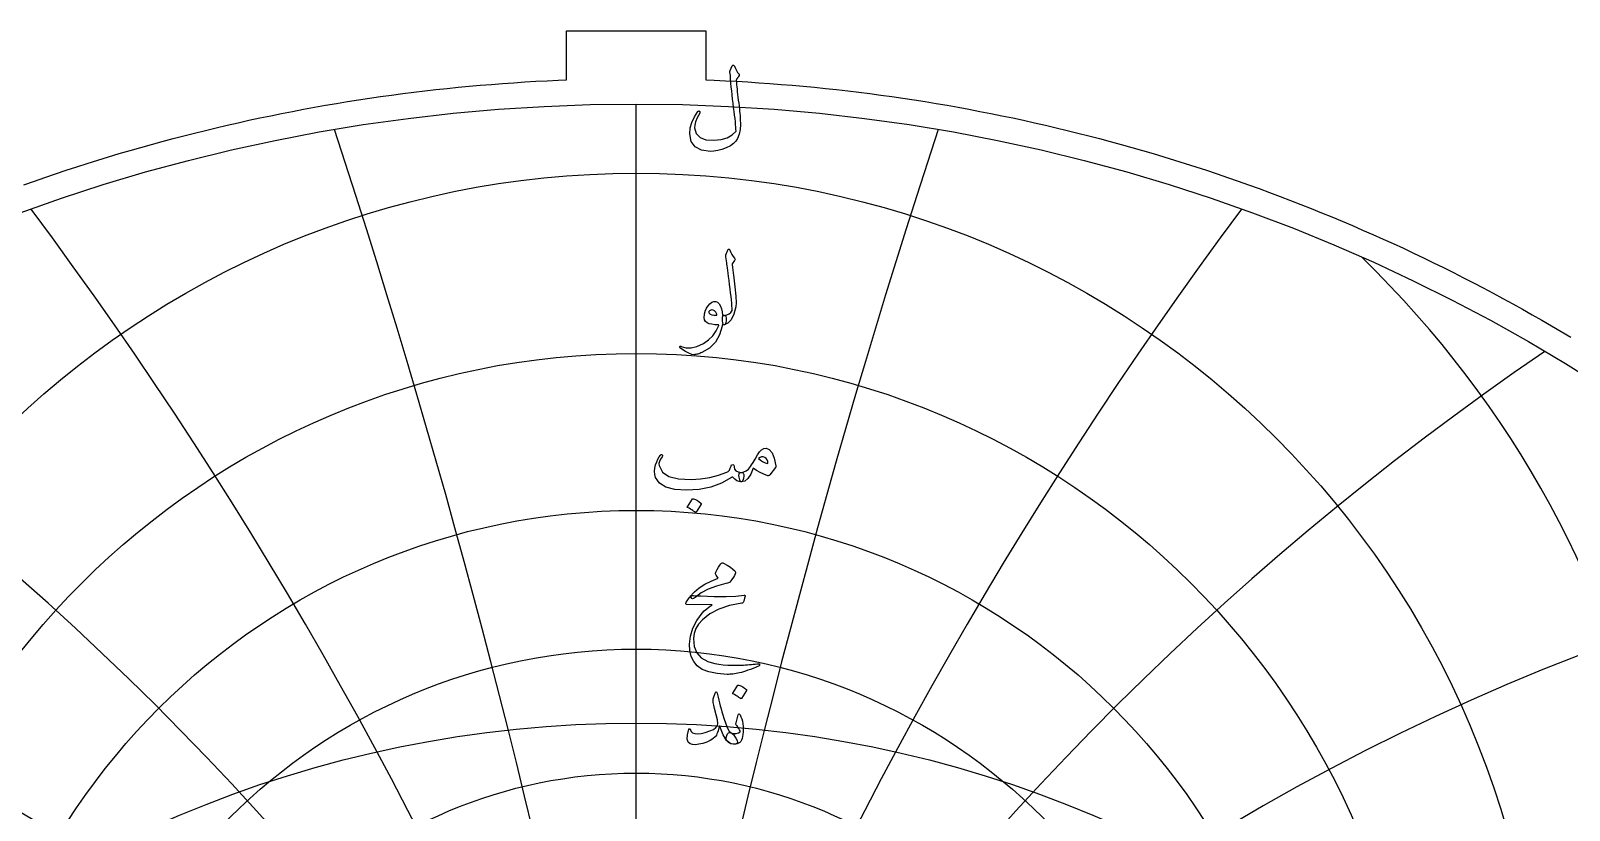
# Model space of a CAD drawing. Header units: millimetres. Extents: x -62 to 62, y -62 to 63.
# Drawn here: x -20.5 to 31.6, y 36.8 to 63.2 of the extents above; entities that cross this region are included whole.
import ezdxf

# ---------------------------------------------------------------- set-up
doc = ezdxf.new("R2010")
doc.units = ezdxf.units.MM
for name, color, linetype in [('CUT_OUTER', 1, 'Continuous'), ('ENGRAVE', 7, 'Continuous'), ('ENGRAVE_FINE', 8, 'Continuous'), ('TEXT', 5, 'Continuous')]:
    doc.layers.add(name, color=color, linetype=linetype)

msp = doc.modelspace()

# ---------------------------------------------------------------- linework, layer by layer
at = {"layer": 'CUT_OUTER'}
msp.add_lwpolyline([(-20.7566, 58.0109), (-20.4003, 58.1372), (-20.0432, 58.2612), (-19.6853, 58.3831), (-19.3267, 58.5028), (-18.9674, 58.6203), (-18.6073, 58.7356), (-18.2466, 58.8486), (-17.8852, 58.9595), (-17.5231, 59.0681), (-17.1603, 59.1745), (-16.7969, 59.2787), (-16.4328, 59.3807), (-16.0682, 59.4804), (-15.7029, 59.5778), (-15.3371, 59.6731), (-14.9706, 59.7661), (-14.6036, 59.8568), (-14.2361, 59.9453), (-13.868, 60.0315), (-13.4994, 60.1154), (-13.1303, 60.1971), (-12.7606, 60.2766), (-12.3906, 60.3537), (-12.02, 60.4286), (-11.649, 60.5012), (-11.2775, 60.5716), (-10.9057, 60.6396), (-10.5334, 60.7054), (-10.1607, 60.7689), (-9.7876, 60.8301), (-9.4142, 60.889), (-9.0404, 60.9456), (-8.6663, 61), (-8.2919, 61.052), (-7.9171, 61.1017), (-7.542, 61.1491), (-7.1667, 61.1943), (-6.7911, 61.2371), (-6.4152, 61.2776), (-6.0391, 61.3158), (-5.6627, 61.3517), (-5.2862, 61.3853), (-4.9094, 61.4166), (-4.5325, 61.4456), (-4.1554, 61.4722), (-3.7781, 61.4966), (-3.4007, 61.5186), (-3.0232, 61.5383), (-2.6455, 61.5557), (-2.3625, 61.567), (-2.3625, 63.2325), (2.3625, 63.2325), (2.3625, 61.567), (2.6455, 61.5557), (3.0232, 61.5383), (3.4007, 61.5186), (3.7781, 61.4966), (4.1554, 61.4722), (4.5325, 61.4456), (4.9094, 61.4166), (5.2862, 61.3853), (5.6627, 61.3517), (6.0391, 61.3158), (6.4152, 61.2776), (6.7911, 61.2371), (7.1667, 61.1943), (7.542, 61.1491), (7.9171, 61.1017), (8.2919, 61.052), (8.6663, 61), (9.0404, 60.9456), (9.4142, 60.889), (9.7876, 60.8301), (10.1607, 60.7689), (10.5334, 60.7054), (10.9057, 60.6396), (11.2775, 60.5716), (11.649, 60.5012), (12.02, 60.4286), (12.3906, 60.3537), (12.7606, 60.2766), (13.1303, 60.1971), (13.4994, 60.1154), (13.868, 60.0315), (14.2361, 59.9453), (14.6036, 59.8568), (14.9706, 59.7661), (15.3371, 59.6731), (15.7029, 59.5778), (16.0682, 59.4804), (16.4328, 59.3807), (16.7969, 59.2787), (17.1603, 59.1745), (17.5231, 59.0681), (17.8852, 58.9595), (18.2466, 58.8486), (18.6073, 58.7356), (18.9674, 58.6203), (19.3267, 58.5028), (19.6853, 58.3831), (20.0432, 58.2612), (20.4003, 58.1372), (20.7566, 58.0109), (21.1122, 57.8824), (21.4669, 57.7518), (21.8209, 57.619), (22.174, 57.484), (22.5263, 57.3469), (22.8778, 57.2076), (23.2284, 57.0661), (23.5781, 56.9225), (23.9269, 56.7768), (24.2748, 56.6289), (24.6218, 56.4789), (24.9679, 56.3267), (25.3131, 56.1725), (25.6573, 56.0161), (26.0005, 55.8576), (26.3427, 55.697), (26.684, 55.5344), (27.0242, 55.3696), (27.3635, 55.2027), (27.7017, 55.0338), (28.0388, 54.8628), (28.3749, 54.6897), (28.71, 54.5146), (29.0439, 54.3374), (29.3768, 54.1581), (29.7085, 53.9769), (30.0392, 53.7936), (30.3687, 53.6082), (30.6971, 53.4209), (31.0243, 53.2315), (31.3503, 53.0402), (31.6752, 52.8468)], dxfattribs=at)
at = {"layer": 'ENGRAVE'}
msp.add_lwpolyline([(0, -60.75), (0, 60.75)], dxfattribs=at)
for centre, radius in [((0, 0), 60.75), ((0, 27.7247), 30.6799), ((0, 25.7138), 26.5815), ((0, 24.0944), 22.8794), ((0, 22.7886), 19.4843), ((0, 0), 39.7663), ((0, 21.74), 16.328)]:
    msp.add_circle(centre, radius, dxfattribs=at)
for centre, radius, start, end in [((0, 30.237), 35.2959, 134.19008, 45.80992), ((0, 33.4089), 40.5998, 160.03965, 19.96035), ((0, 37.4765), 46.8402, 178.49717, 1.50283)]:
    msp.add_arc(centre, radius, start, end, dxfattribs=at)
at = {"layer": 'ENGRAVE_FINE'}
for centre, radius, start, end in [((-288.1722, -31.6315), 292.6177, 3.499959, 18.224493), ((-288.1722, -31.6315), 292.6177, 3.499959, 18.224493), ((288.1722, -31.6315), 292.6177, 161.775507, 176.500041), ((288.1722, -31.6315), 292.6177, 161.775507, 176.500041), ((-139.6063, -31.6315), 148.5659, 7.047208, 36.713336), ((-139.6063, -31.6315), 148.5659, 7.047208, 36.713336), ((139.6063, -31.6315), 148.5659, 143.286664, 172.952792), ((139.6063, -31.6315), 148.5659, 143.286664, 172.952792), ((-88.0099, -31.6315), 101.6251, 10.691435, 55.741382), ((-88.0099, -31.6315), 101.6251, 10.691435, 55.741382), ((88.0099, -31.6315), 101.6251, 124.258618, 169.308565), ((88.0099, -31.6315), 101.6251, 124.258618, 169.308565), ((-60.556, -31.6315), 79.0503, 14.487373, 75.591597), ((-60.556, -31.6315), 79.0503, 14.487373, 75.591597), ((60.556, -31.6315), 79.0503, 104.408403, 165.512627), ((60.556, -31.6315), 79.0503, 104.408403, 165.512627)]:
    msp.add_arc(centre, radius, start, end, dxfattribs=at)
at = {"layer": 'TEXT'}
for points in [[(3.2532, 62.0429), (3.2595, 62.0539), (3.2676, 62.0618), (3.2775, 62.0665), (3.2892, 62.068), (3.3008, 62.066), (3.3107, 62.06), (3.3188, 62.0499), (3.3251, 62.0357), (3.3585, 61.9533), (3.3942, 61.8821), (3.4322, 61.8222), (3.4724, 61.7734), (3.4843, 61.7559), (3.4877, 61.7357), (3.4825, 61.7128), (3.4688, 61.6872), (3.46, 61.6749), (3.4517, 61.663), (3.4439, 61.6515), (3.4365, 61.6405), (3.4295, 61.6302), (3.423, 61.6207), (3.4169, 61.6122), (3.4113, 61.6046), (3.4019, 61.5907), (3.3951, 61.574), (3.3911, 61.5547), (3.3898, 61.5327), (3.394, 61.4706), (3.3996, 61.4029), (3.4066, 61.3296), (3.4149, 61.2507), (3.4243, 61.1662), (3.4347, 61.076), (3.4459, 60.9802), (3.458, 60.8788), (3.4716, 60.7777), (3.4836, 60.6826), (3.4941, 60.5936), (3.5029, 60.5106), (3.5104, 60.4335), (3.5168, 60.3619), (3.5221, 60.296), (3.5263, 60.2357), (3.531, 60.0572), (3.5164, 59.8881), (3.4825, 59.7285), (3.4293, 59.5783), (3.3774, 59.49), (3.2972, 59.4085), (3.1888, 59.3337), (3.052, 59.2657), (2.9038, 59.2093), (2.7646, 59.1696), (2.6344, 59.1465), (2.5131, 59.14), (2.2095, 59.1817), (1.9922, 59.2962), (1.861, 59.4835), (1.8161, 59.7435), (1.8318, 59.9373), (1.8826, 60.1271), (1.9684, 60.3128), (2.0892, 60.4944), (2.0984, 60.505), (2.108, 60.5115), (2.1181, 60.514), (2.1287, 60.5124), (2.1399, 60.5081), (2.1485, 60.5025), (2.1543, 60.4955), (2.1574, 60.4872), (2.1597, 60.4749), (2.1592, 60.463), (2.1561, 60.4515), (2.1503, 60.4405), (2.0678, 60.28), (2.011, 60.1432), (1.9798, 60.0303), (1.9742, 59.9411), (2.0342, 59.7492), (2.1637, 59.6151), (2.3629, 59.539), (2.6317, 59.5208), (2.874, 59.5471), (3.0799, 59.6079), (3.2494, 59.7033), (3.3826, 59.8334), (3.3798, 59.8961), (3.3749, 59.9694), (3.3681, 60.0533), (3.3592, 60.1477), (3.3481, 60.2529), (3.3345, 60.3691), (3.3185, 60.4963), (3.2999, 60.6345), (3.2824, 60.7771), (3.2658, 60.9175), (3.2501, 61.0556), (3.2353, 61.1914), (3.2216, 61.325), (3.2092, 61.4564), (3.1982, 61.5855), (3.1886, 61.7124), (3.1742, 61.8345), (3.1749, 61.8484), (3.1769, 61.8615), (3.1803, 61.8736), (3.185, 61.8848)], [(3.0359, 55.6318), (3.0601, 55.6904), (3.079, 55.7369), (3.0925, 55.7713), (3.1005, 55.7935), (3.1068, 55.8076), (3.1149, 55.8177), (3.1248, 55.8238), (3.1365, 55.8258), (3.1497, 55.8236), (3.1607, 55.8168), (3.1695, 55.8056), (3.176, 55.7899), (3.2058, 55.7129), (3.2416, 55.6435), (3.2831, 55.5817), (3.3305, 55.5276), (3.3437, 55.5103), (3.3475, 55.4908), (3.3419, 55.469), (3.3269, 55.445), (3.2478, 55.3336), (3.2532, 55.2838), (3.2586, 55.2348), (3.264, 55.1868), (3.2694, 55.1396), (3.2748, 55.0933), (3.2802, 55.048), (3.2856, 55.0035), (3.291, 54.96), (3.3406, 54.5567), (3.3709, 54.2414), (3.3819, 54.0142), (3.3736, 53.875), (3.3058, 53.6223), (3.2173, 53.4357), (3.1082, 53.3152), (2.9784, 53.2606), (2.9748, 53.2606), (2.9712, 53.2606), (2.9676, 53.2606), (2.964, 53.2606), (2.9427, 53.2808), (2.929, 53.3271), (2.9229, 53.3994), (2.9245, 53.4977), (2.9279, 53.5341), (2.938, 53.5606), (2.9548, 53.5772), (2.9784, 53.5839), (3.0695, 53.6021), (3.1454, 53.6351), (3.2061, 53.683), (3.2514, 53.7456), (3.2484, 53.8208), (3.2429, 53.9064), (3.2349, 54.0023), (3.2245, 54.1085), (3.2118, 54.2246), (3.1971, 54.3501), (3.1804, 54.485), (3.1616, 54.6294), (3.1443, 54.7713), (3.1284, 54.8989), (3.1138, 55.0121), (3.1005, 55.1109), (3.0891, 55.1953), (3.0799, 55.2653), (3.0729, 55.321), (3.0682, 55.3624), (3.0323, 55.5671), (3.0312, 55.5873), (3.0314, 55.6049), (3.0329, 55.6197), (3.0359, 55.6318)], [(2.9065, 53.2211), (2.8223, 52.9254), (2.6811, 52.6777), (2.4828, 52.4781), (2.2275, 52.3265), (2.1918, 52.3111), (2.1565, 52.2973), (2.1217, 52.2851), (2.0874, 52.2744), (2.0537, 52.2655), (2.0209, 52.2587), (1.989, 52.2538), (1.958, 52.251), (1.8808, 52.262), (1.7784, 52.3022), (1.6509, 52.3716), (1.4982, 52.4702), (1.4818, 52.4843), (1.4721, 52.498), (1.4692, 52.5113), (1.473, 52.5241), (1.4816, 52.534), (1.4928, 52.5385), (1.5067, 52.5376), (1.5233, 52.5313), (1.6821, 52.4799), (1.8601, 52.4801), (2.0575, 52.5319), (2.2742, 52.6355), (2.4511, 52.7556), (2.5976, 52.8968), (2.7134, 53.0592), (2.7987, 53.2426), (2.7981, 53.2491), (2.7961, 53.2543), (2.7927, 53.2581), (2.788, 53.2606), (2.6642, 53.2678), (2.5589, 53.2822), (2.472, 53.3037), (2.4035, 53.3325), (2.3506, 53.3769), (2.3173, 53.4384), (2.3038, 53.517), (2.3101, 53.6127), (2.3122, 53.6254), (2.3146, 53.6383), (2.3175, 53.6514), (2.3209, 53.6648), (2.3247, 53.6786), (2.329, 53.6931), (2.3337, 53.7082), (2.3389, 53.7241), (2.3811, 53.8267), (2.4323, 53.9118), (2.4925, 53.9794), (2.5616, 54.0294), (2.6324, 54.0568), (2.6973, 54.0564), (2.7563, 54.0281), (2.8095, 53.972), (2.856, 53.8938), (2.8913, 53.8031), (2.9153, 53.6998), (2.9281, 53.5839), (2.9352, 53.5841), (2.942, 53.5844), (2.9486, 53.585), (2.955, 53.5857), (2.9614, 53.5865), (2.9681, 53.5871), (2.9749, 53.5874), (2.982, 53.5875), (3.0062, 53.5824), (3.0251, 53.5669), (3.0386, 53.5411), (3.0466, 53.5049), (3.05, 53.4652), (3.0493, 53.425), (3.0446, 53.3843), (3.0359, 53.3432), (3.0244, 53.3071), (3.0116, 53.2813), (2.9975, 53.2658), (2.982, 53.2606), (2.9137, 53.2606), (2.9133, 53.2541), (2.9119, 53.2453), (2.9097, 53.2343), (2.9065, 53.2211)], [(2.7341, 53.6235), (2.6964, 53.6893), (2.655, 53.7357), (2.6101, 53.7629), (2.5616, 53.7708), (2.5327, 53.7631), (2.5068, 53.751), (2.4842, 53.7344), (2.4646, 53.7133), (2.4583, 53.7021), (2.4574, 53.6899), (2.4619, 53.6769), (2.4718, 53.663), (2.5089, 53.6304), (2.5625, 53.6082), (2.6328, 53.5963), (2.7197, 53.5947), (2.7287, 53.5965), (2.7341, 53.6019), (2.7359, 53.6109), (2.7341, 53.6235)], [(4.3975, 49.0816), (4.51, 49.0416), (4.6032, 48.9289), (4.6771, 48.7434), (4.7316, 48.4852), (4.7337, 48.4666), (4.7325, 48.4502), (4.7283, 48.436), (4.7209, 48.4241), (4.5233, 48.1762), (4.5096, 48.1612), (4.4936, 48.152), (4.4754, 48.1486), (4.455, 48.1511), (4.3207, 48.1969), (4.1945, 48.2553), (4.0764, 48.3262), (3.9664, 48.4098), (3.8777, 48.2038), (3.7805, 48.0568), (3.6747, 47.9685), (3.5604, 47.9391), (3.5476, 47.9438), (3.5344, 47.958), (3.5207, 47.9815), (3.5065, 48.0146), (3.4847, 48.0963), (3.4769, 48.1619), (3.4829, 48.2113), (3.5029, 48.2445), (3.5146, 48.2524), (3.5281, 48.258), (3.5433, 48.2613), (3.5604, 48.2625), (3.6421, 48.2764), (3.7221, 48.3146), (3.8002, 48.377), (3.8766, 48.4636), (3.91, 48.5139), (3.9601, 48.5966), (4.0268, 48.7115), (4.1101, 48.8589), (4.1752, 48.9563), (4.2448, 49.0259), (4.3189, 49.0677), (4.3975, 49.0816)], [(0.8191, 48.8517), (0.8319, 48.8656), (0.8452, 48.8714), (0.8589, 48.8692), (0.873, 48.8589), (0.8838, 48.8454), (0.8874, 48.8301), (0.8838, 48.813), (0.873, 48.7942), (0.8182, 48.7093), (0.7832, 48.6307), (0.7679, 48.5584), (0.7724, 48.4924), (0.8849, 48.2755), (1.1039, 48.1241), (1.4292, 48.0384), (1.861, 48.0181), (2.1815, 48.0417), (2.4889, 48.0909), (2.7833, 48.1657), (3.0646, 48.266), (3.1142, 48.2955), (3.1553, 48.3406), (3.1879, 48.4014), (3.2119, 48.478), (3.22, 48.4998), (3.2335, 48.5148), (3.2523, 48.5232), (3.2766, 48.5247), (3.2939, 48.5173), (3.3062, 48.5023), (3.3136, 48.4796), (3.3161, 48.4493), (3.3329, 48.3743), (3.3799, 48.3181), (3.4569, 48.2809), (3.564, 48.2625), (3.6026, 48.2539), (3.6287, 48.2319), (3.6421, 48.1964), (3.643, 48.1475), (3.63, 48.0563), (3.6125, 47.9912), (3.5905, 47.9521), (3.564, 47.9391), (3.4852, 47.9494), (3.4104, 47.9804), (3.3397, 48.0321), (3.273, 48.1044), (3.2674, 48.1073), (3.2577, 48.1053), (3.244, 48.0983), (3.2263, 48.0864), (2.8913, 47.8978), (2.5257, 47.7631), (2.1296, 47.6822), (1.703, 47.6553), (1.3087, 47.6822), (1.0024, 47.7631), (0.7841, 47.8978), (0.6539, 48.0864), (0.6242, 48.1917), (0.6144, 48.2993), (0.6242, 48.4091), (0.6539, 48.5211), (0.6938, 48.6253), (0.7347, 48.7151), (0.7765, 48.7906), (0.8191, 48.8517)], [(4.1388, 48.7295), (4.2062, 48.6734), (4.2825, 48.6271), (4.3679, 48.5907), (4.4622, 48.5642), (4.457, 48.635), (4.4379, 48.6927), (4.4049, 48.7374), (4.358, 48.769), (4.3039, 48.7854), (4.2493, 48.7843), (4.1943, 48.7657), (4.1388, 48.7295)], [(1.9077, 47.3607), (1.9122, 47.3652), (1.9185, 47.3679), (1.9266, 47.3688), (1.9365, 47.3679), (2.0063, 47.3396), (2.0721, 47.305), (2.1339, 47.2641), (2.1916, 47.217), (2.1972, 47.2098), (2.1997, 47.2026), (2.199, 47.1954), (2.1952, 47.1882), (2.0263, 46.9152), (2.02, 46.9087), (2.0119, 46.9071), (2.0021, 46.9105), (1.9904, 46.9188), (1.9803, 46.926), (1.9643, 46.9367), (1.9426, 46.9511), (1.9149, 46.9691), (1.881, 46.9906), (1.8404, 47.0158), (1.793, 47.0445), (1.7389, 47.0769), (1.7317, 47.0822), (1.7281, 47.0876), (1.7281, 47.093), (1.7317, 47.0984)], [(3.0323, 44.4919), (2.7184, 44.41), (2.4413, 44.3042), (2.201, 44.1747), (1.9976, 44.0213), (1.9664, 43.9977), (1.9374, 43.9845), (1.9107, 43.9816), (1.8862, 43.989), (1.8577, 44.0229), (1.8619, 44.0707), (1.899, 44.1324), (1.9688, 44.2081), (2.1339, 44.3451), (2.3236, 44.4686), (2.538, 44.5786), (2.7772, 44.6752), (2.7089, 44.7758), (2.6961, 44.8009), (2.6901, 44.8261), (2.6907, 44.8512), (2.6981, 44.8764), (2.7464, 44.9723), (2.7907, 45.0515), (2.8309, 45.1142), (2.867, 45.1602), (2.8901, 45.182), (2.9128, 45.1934), (2.935, 45.1946), (2.9568, 45.1853), (3.0832, 45.1139), (3.1895, 45.047), (3.2755, 44.9846), (3.3413, 44.9267), (3.354, 44.908), (3.3601, 44.8845), (3.3594, 44.8559), (3.352, 44.8225), (3.3289, 44.7702), (3.2918, 44.7066), (3.2409, 44.6318), (3.176, 44.5458), (3.1589, 44.533), (3.1293, 44.5198), (3.0871, 44.5061), (3.0323, 44.4919)], [(2.1844, 44.0752), (2.6454, 44.059), (3.044, 44.0572), (3.3801, 44.0698), (3.6538, 44.0967), (3.6622, 44.0978), (3.6695, 44.0972), (3.6757, 44.0951), (3.6808, 44.0914), (3.6845, 44.0863), (3.6866, 44.0801), (3.6872, 44.0728), (3.6862, 44.0644), (3.6791, 44.0316), (3.6722, 44.0015), (3.6656, 43.9741), (3.6592, 43.9494), (3.653, 43.9274), (3.6471, 43.9081), (3.6414, 43.8915), (3.6359, 43.8776), (3.6242, 43.8554), (3.6107, 43.839), (3.5954, 43.8284), (3.5784, 43.8237), (3.1634, 43.7485), (2.8023, 43.6306), (2.4952, 43.47), (2.2419, 43.2668), (2.1139, 43.1206), (2.0209, 42.9659), (1.963, 42.8027), (1.9401, 42.6309), (1.9621, 42.3612), (2.0497, 42.1414), (2.2028, 41.9714), (2.4215, 41.8513), (2.5349, 41.8149), (2.6595, 41.7848), (2.7954, 41.761), (2.9425, 41.7435), (3.1005, 41.732), (3.2694, 41.7264), (3.449, 41.7267), (3.6394, 41.7327), (3.7071, 41.7365), (3.7737, 41.7408), (3.8392, 41.7455), (3.9035, 41.7507), (3.9663, 41.7563), (4.027, 41.7624), (4.0857, 41.7689), (4.1424, 41.7758), (4.1597, 41.7767), (4.1721, 41.7722), (4.1795, 41.7624), (4.182, 41.7471), (4.1806, 41.7294), (4.1766, 41.7157), (4.1698, 41.706), (4.1604, 41.7004), (4.0589, 41.6575), (3.9628, 41.6187), (3.8721, 41.5838), (3.7868, 41.5531), (3.707, 41.5261), (3.6332, 41.5028), (3.5651, 41.483), (3.5029, 41.4669), (3.4444, 41.455), (3.3875, 41.4444), (3.3322, 41.4352), (3.2784, 41.4273), (3.2259, 41.4213), (3.1746, 41.4175), (3.1245, 41.4159), (3.0754, 41.4166), (2.7404, 41.4426), (2.461, 41.4992), (2.2374, 41.5863), (2.0694, 41.704), (1.9461, 41.8511), (1.8601, 42.0228), (1.8114, 42.2193), (1.8, 42.4405), (1.8352, 42.7149), (1.9194, 42.9812), (2.0526, 43.2394), (2.2347, 43.4896), (2.3059, 43.5652), (2.3865, 43.6378), (2.4765, 43.7072), (2.576, 43.7734), (1.7066, 43.7806), (1.6857, 43.7896), (1.6769, 43.8057), (1.6803, 43.8291), (1.6958, 43.8596), (1.725, 43.9041), (1.7515, 43.9441), (1.7753, 43.9795), (1.7964, 44.0105), (1.8148, 44.0368), (1.8305, 44.0581), (1.8435, 44.0745), (1.8539, 44.086), (1.8772, 44.088), (1.9401, 44.0869), (2.0425, 44.0826), (2.1844, 44.0752)], [(2.7538, 40.7362), (2.7745, 40.642), (2.7969, 40.5462), (2.8212, 40.4489), (2.8472, 40.3499), (2.8751, 40.249), (2.9047, 40.1456), (2.9362, 40.0397), (2.9694, 39.9314), (3.0365, 39.7365), (3.0978, 39.5901), (3.1533, 39.4922), (3.2029, 39.4428), (3.2463, 39.4134), (3.2901, 39.3718), (3.3343, 39.3182), (3.379, 39.2524), (3.4212, 39.1709), (3.4329, 39.1096), (3.414, 39.0685), (3.3646, 39.0476), (3.205, 39.0637), (3.0637, 39.1697), (2.9409, 39.3655), (2.8365, 39.6512), (2.8342, 39.6559), (2.8311, 39.6592), (2.827, 39.6613), (2.8221, 39.6619), (2.8185, 39.6613), (2.8149, 39.6592), (2.8113, 39.6559), (2.8077, 39.6512), (2.7976, 39.6049), (2.7853, 39.556), (2.7707, 39.5043), (2.7538, 39.45), (2.7354, 39.3985), (2.7161, 39.3557), (2.6959, 39.3213), (2.6748, 39.2955), (2.5989, 39.2292), (2.5041, 39.1706), (2.3905, 39.1197), (2.258, 39.0763), (2.1233, 39.0442), (2.0065, 39.0305), (1.9077, 39.0352), (1.8269, 39.0584), (1.7577, 39.1163), (1.7263, 39.2182), (1.7326, 39.3642), (1.7766, 39.5542), (1.7809, 39.5604), (1.7865, 39.5649), (1.7935, 39.5676), (1.8018, 39.5685), (1.8116, 39.5674), (1.8197, 39.564), (1.826, 39.5584), (1.8305, 39.5506), (1.8476, 39.5108), (1.8664, 39.4778), (1.8871, 39.4515), (1.9095, 39.432), (1.9796, 39.406), (2.0748, 39.3997), (2.1952, 39.4131), (2.3407, 39.4464), (2.4958, 39.4962), (2.6164, 39.5524), (2.7024, 39.6148), (2.7538, 39.6835), (2.7624, 39.7531), (2.7484, 39.8721), (2.7121, 40.0405), (2.6532, 40.2583), (2.6249, 40.3731), (2.6083, 40.4658), (2.6034, 40.5365), (2.6101, 40.5853), (2.6784, 40.7793), (2.6858, 40.7997), (2.6937, 40.8143), (2.702, 40.8231), (2.7107, 40.826), (2.7215, 40.8204), (2.7323, 40.8035), (2.7431, 40.7755), (2.7538, 40.7362)], [(3.4472, 41.0451), (3.4517, 41.0496), (3.458, 41.0523), (3.4661, 41.0532), (3.476, 41.0523), (3.5458, 41.024), (3.6116, 40.9895), (3.6734, 40.9486), (3.7311, 40.9014), (3.7367, 40.8942), (3.7391, 40.8871), (3.7385, 40.8799), (3.7347, 40.8727), (3.5658, 40.5996), (3.5595, 40.5931), (3.5514, 40.5916), (3.5415, 40.5949), (3.5299, 40.6032), (3.5198, 40.6104), (3.5038, 40.6212), (3.482, 40.6356), (3.4544, 40.6535), (3.4205, 40.6751), (3.3799, 40.7002), (3.3325, 40.729), (3.2784, 40.7613), (3.2712, 40.7667), (3.2676, 40.7721), (3.2676, 40.7775), (3.2712, 40.7829)], [(3.4796, 39.5757), (3.4585, 39.611), (3.4383, 39.6413), (3.4189, 39.6667), (3.4005, 39.6871), (3.3873, 39.7046), (3.3799, 39.7248), (3.3783, 39.7477), (3.3826, 39.7733), (3.458, 40.0464), (3.4686, 40.0702), (3.4823, 40.0769), (3.4991, 40.0666), (3.5191, 40.0392), (3.5492, 39.981), (3.5748, 39.9107), (3.5959, 39.8283), (3.6125, 39.7338), (3.6222, 39.6431), (3.626, 39.5542), (3.624, 39.467), (3.6161, 39.3817), (3.6033, 39.3074), (3.5865, 39.2425), (3.5656, 39.187), (3.5406, 39.141), (3.5099, 39.1069), (3.4679, 39.0799), (3.4147, 39.0602), (3.3502, 39.0476), (3.2842, 39.0451), (3.2227, 39.0557), (3.1657, 39.0792), (3.1131, 39.1158), (3.0725, 39.1623), (3.0511, 39.2155), (3.0491, 39.2755), (3.0664, 39.3422), (3.094, 39.3967), (3.1266, 39.4311), (3.1641, 39.4452), (3.2065, 39.4392), (3.3044, 39.4156), (3.3898, 39.4131), (3.4625, 39.4318), (3.5227, 39.4715), (3.524, 39.4821), (3.5173, 39.503), (3.5025, 39.5342), (3.4796, 39.5757)]]:
    msp.add_lwpolyline(points, close=True, dxfattribs=at)

doc.saveas('drawing.dxf')
